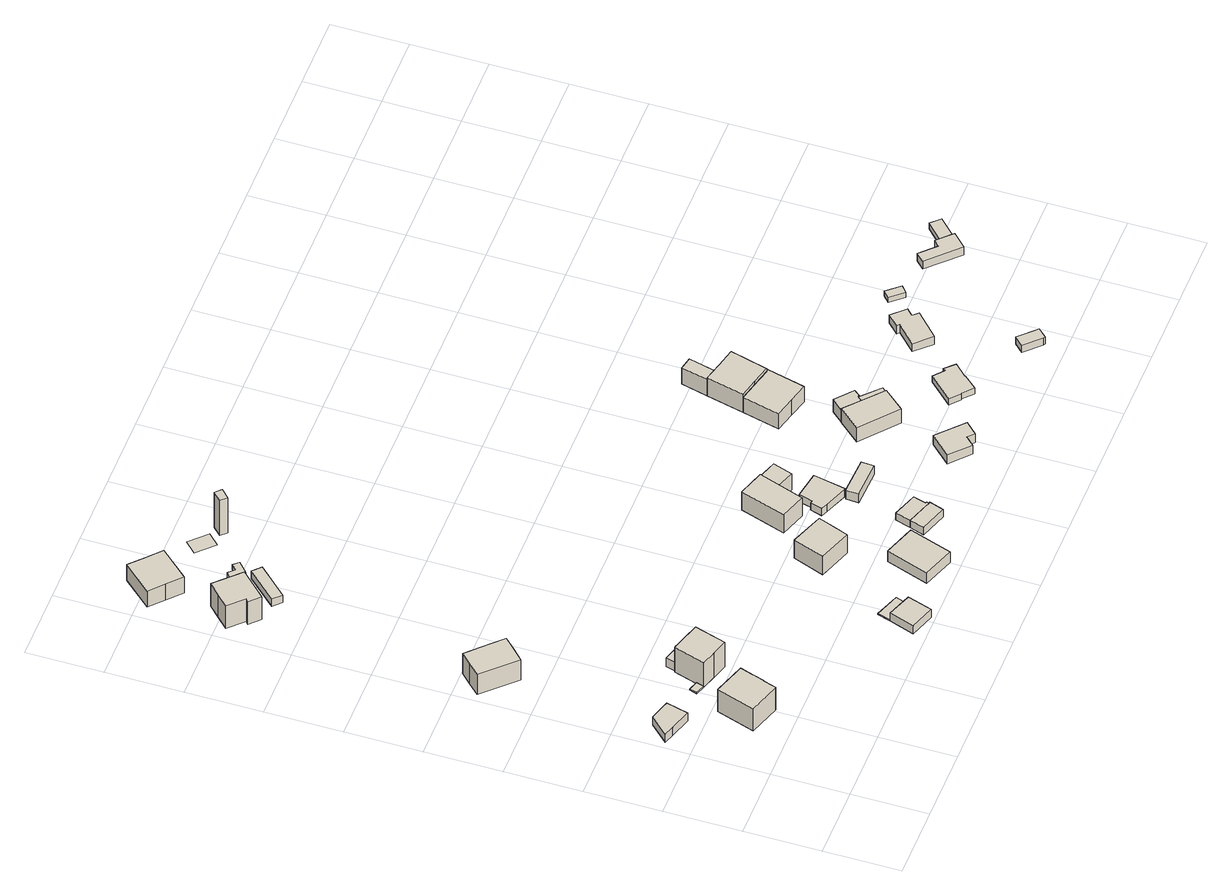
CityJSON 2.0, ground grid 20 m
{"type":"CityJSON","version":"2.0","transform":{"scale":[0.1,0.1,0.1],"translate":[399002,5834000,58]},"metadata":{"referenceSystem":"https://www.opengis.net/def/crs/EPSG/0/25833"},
"CityObjects":{
"building1":{"type":"Building","attributes":{"Gemeindeschluessel":"11000003","BezugspunktDach":"2200","function":"31001_2000","measuredHeight":2.67,"storeysAboveGround":1},"address":[{"country":"Germany","locality":"Berlin","thoroughfareNumber":"109 (2)","thoroughfareName":"Viereckweg"}],"geometry":[{"type":"Solid","lod":"1","boundaries":[[[[0,1,2,3,4]],[[5,6,7,8,9]],[[5,9,4,3]],[[6,5,3,2]],[[7,6,2,1]],[[8,7,1,0]],[[9,8,0,4]]]]}]},
"building2":{"type":"Building","attributes":{"Gemeindeschluessel":"11000003","BezugspunktDach":"2200","function":"31001_1010","measuredHeight":8.1,"storeysAboveGround":2},"address":[{"country":"Germany","locality":"Berlin","thoroughfareNumber":"107","thoroughfareName":"Viereckweg"}],"geometry":[{"type":"Solid","lod":"1","boundaries":[[[[10,11,12,13,14,15,16,17,18]],[[19,20,21,22,23,24,25,26,27]],[[19,27,18,17]],[[20,19,17,16]],[[21,20,16,15]],[[22,21,15,14]],[[23,22,14,13]],[[24,23,13,12]],[[25,24,12,11]],[[26,25,11,10]],[[27,26,10,18]]]]}]},
"building3":{"type":"Building","attributes":{"Gemeindeschluessel":"11000003","BezugspunktDach":"2200","function":"51009_1610","measuredHeight":0.375,"storeysAboveGround":0},"address":[{"country":"Germany","locality":"Berlin"}],"geometry":[{"type":"Solid","lod":"1","boundaries":[[[[28,29,30,31]],[[32,33,34,35]],[[32,35,31,30]],[[33,32,30,29]],[[34,33,29,28]],[[35,34,28,31]]]]}]},
"building4":{"type":"Building","attributes":{"Gemeindeschluessel":"11000003","BezugspunktDach":"2200","function":"31001_1010","measuredHeight":7.68,"storeysAboveGround":1},"address":[{"country":"Germany","locality":"Berlin","thoroughfareNumber":"115","thoroughfareName":"Viereckweg"}],"geometry":[{"type":"Solid","lod":"1","boundaries":[[[[36,37,38,39,40,41,42,43]],[[44,45,46,47,48,49,50,51]],[[44,51,43,42]],[[45,44,42,41]],[[46,45,41,40]],[[47,46,40,39]],[[48,47,39,38]],[[49,48,38,37]],[[50,49,37,36]],[[51,50,36,43]]]]}]},
"building5":{"type":"Building","attributes":{"Gemeindeschluessel":"11000003","BezugspunktDach":"2200","function":"51009_1610","measuredHeight":4.42,"storeysAboveGround":0},"address":[{"country":"Germany","locality":"Berlin"}],"geometry":[{"type":"Solid","lod":"1","boundaries":[[[[52,53,54,55,56]],[[57,58,59,47,60]],[[57,60,56,55]],[[58,57,55,54]],[[59,58,54,53]],[[47,59,53,52]],[[60,47,52,56]]]]}]},
"building6":{"type":"Building","attributes":{"Gemeindeschluessel":"11000003","BezugspunktDach":"2200","function":"31001_1010","measuredHeight":10.05,"storeysAboveGround":2},"address":[{"country":"Germany","locality":"Berlin","thoroughfareNumber":"109","thoroughfareName":"Viereckweg"}],"geometry":[{"type":"Solid","lod":"1","boundaries":[[[[61,62,63,64,65,66,67,68]],[[69,70,71,72,73,74,75,34]],[[69,34,68,67]],[[70,69,67,66]],[[71,70,66,65]],[[72,71,65,64]],[[73,72,64,63]],[[74,73,63,62]],[[75,74,62,61]],[[34,75,61,68]]]]}]},
"building7":{"type":"Building","attributes":{"Gemeindeschluessel":"11000003","BezugspunktDach":"2200","function":"31001_2000","measuredHeight":2.91,"storeysAboveGround":1},"address":[{"country":"Germany","locality":"Berlin","thoroughfareNumber":"109 (1)","thoroughfareName":"Viereckweg"}],"geometry":[{"type":"Solid","lod":"1","boundaries":[[[[76,77,78,79]],[[80,81,82,70]],[[80,70,79,78]],[[81,80,78,77]],[[82,81,77,76]],[[70,82,76,79]]]]}]},
"building8":{"type":"Building","attributes":{"Gemeindeschluessel":"11000003","BezugspunktDach":"2200","function":"31001_1010","measuredHeight":10.27,"storeysAboveGround":2},"address":[{"country":"Germany","locality":"Berlin","thoroughfareNumber":"120","thoroughfareName":"Viereckweg"}],"geometry":[{"type":"Solid","lod":"1","boundaries":[[[[83,84,85,86,87,88,89,90]],[[91,92,93,94,95,96,97,98]],[[91,98,90,89]],[[92,91,89,88]],[[93,92,88,87]],[[94,93,87,86]],[[95,94,86,85]],[[96,95,85,84]],[[97,96,84,83]],[[98,97,83,90]]]]}]},
"building9":{"type":"Building","attributes":{"Gemeindeschluessel":"11000003","BezugspunktDach":"2200","function":"31001_2463","measuredHeight":2.64,"storeysAboveGround":1},"address":[{"country":"Germany","locality":"Berlin","thoroughfareNumber":"100 (1)","thoroughfareName":"Viereckweg"}],"geometry":[{"type":"Solid","lod":"1","boundaries":[[[[99,100,101,102]],[[103,104,105,106]],[[103,106,102,101]],[[104,103,101,100]],[[105,104,100,99]],[[106,105,99,102]]]]}]},
"building10":{"type":"Building","attributes":{"Gemeindeschluessel":"11000003","BezugspunktDach":"2200","function":"31001_2463","measuredHeight":0.316,"storeysAboveGround":1},"address":[{"country":"Germany","locality":"Berlin","thoroughfareNumber":"102 (1)","thoroughfareName":"Viereckweg"}],"geometry":[{"type":"Solid","lod":"1","boundaries":[[[[107,108,109,110]],[[111,112,113,114]],[[111,114,110,109]],[[112,111,109,108]],[[113,112,108,107]],[[114,113,107,110]]]]}]},
"building11":{"type":"Building","attributes":{"Gemeindeschluessel":"11000003","BezugspunktDach":"2200","function":"31001_2000","measuredHeight":2.78,"storeysAboveGround":1},"address":[{"country":"Germany","locality":"Berlin","thoroughfareNumber":"120 (1)","thoroughfareName":"Viereckweg"}],"geometry":[{"type":"Solid","lod":"1","boundaries":[[[[115,116,117,118]],[[119,120,121,122]],[[119,122,118,117]],[[120,119,117,116]],[[121,120,116,115]],[[122,121,115,118]]]]}]},
"building12":{"type":"Building","attributes":{"Gemeindeschluessel":"11000003","BezugspunktDach":"2200","function":"31001_1010","measuredHeight":7.52,"storeysAboveGround":1},"address":[{"country":"Germany","locality":"Berlin","thoroughfareNumber":"148","thoroughfareName":"Röbellweg"}],"geometry":[{"type":"Solid","lod":"1","boundaries":[[[[123,124,125,126,127,128]],[[129,130,131,132,133,134]],[[129,134,128,127]],[[130,129,127,126]],[[131,130,126,125]],[[132,131,125,124]],[[133,132,124,123]],[[134,133,123,128]]]]}]},
"building13":{"type":"Building","attributes":{"Gemeindeschluessel":"11000003","BezugspunktDach":"2200","function":"31001_2723","measuredHeight":1.71,"storeysAboveGround":1},"address":[{"country":"Germany","locality":"Berlin","thoroughfareNumber":"148 (3)","thoroughfareName":"Röbellweg"}],"geometry":[{"type":"Solid","lod":"1","boundaries":[[[[135,136,137,138,139,140]],[[141,142,143,144,145,146]],[[141,146,140,139]],[[142,141,139,138]],[[143,142,138,137]],[[144,143,137,136]],[[145,144,136,135]],[[146,145,135,140]]]]}]},
"building14":{"type":"Building","attributes":{"Gemeindeschluessel":"11000003","BezugspunktDach":"2200","function":"31001_1312","measuredHeight":0.095,"storeysAboveGround":1},"address":[{"country":"Germany","locality":"Berlin","thoroughfareNumber":"148 (1)","thoroughfareName":"Röbellweg"}],"geometry":[{"type":"MultiSurface","lod":"1","boundaries":[[[147,148,149,150]]]}]},
"building15":{"type":"Building","attributes":{"Gemeindeschluessel":"11000003","BezugspunktDach":"2200","function":"31001_1010","measuredHeight":4.06,"storeysAboveGround":1},"address":[{"country":"Germany","locality":"Berlin","thoroughfareNumber":"102","thoroughfareName":"Viereckweg"}],"geometry":[{"type":"Solid","lod":"1","boundaries":[[[[151,152,153,154]],[[155,156,157,158]],[[155,158,154,153]],[[156,155,153,152]],[[157,156,152,151]],[[158,157,151,154]]]]}]},
"building16":{"type":"Building","attributes":{"Gemeindeschluessel":"11000003","BezugspunktDach":"2200","function":"31001_1010","measuredHeight":7.83,"storeysAboveGround":1},"address":[{"country":"Germany","locality":"Berlin","thoroughfareNumber":"104","thoroughfareName":"Viereckweg"}],"geometry":[{"type":"Solid","lod":"1","boundaries":[[[[159,160,161,162,163]],[[164,165,166,167,168]],[[164,168,163,162]],[[165,164,162,161]],[[166,165,161,160]],[[167,166,160,159]],[[168,167,159,163]]]]}]},
"building17":{"type":"Building","attributes":{"Gemeindeschluessel":"11000003","BezugspunktDach":"2200","function":"31001_2723","measuredHeight":11.94,"storeysAboveGround":1},"address":[{"country":"Germany","locality":"Berlin","thoroughfareNumber":"148 (2)","thoroughfareName":"Röbellweg"}],"geometry":[{"type":"Solid","lod":"1","boundaries":[[[[169,170,171,172]],[[173,174,175,176]],[[173,176,172,171]],[[174,173,171,170]],[[175,174,170,169]],[[176,175,169,172]]]]}]},
"building18":{"type":"Building","attributes":{"Gemeindeschluessel":"11000003","BezugspunktDach":"2200","function":"31001_2723","measuredHeight":2.49,"storeysAboveGround":1},"address":[{"country":"Germany","locality":"Berlin","thoroughfareNumber":"102 (2)","thoroughfareName":"Viereckweg"}],"geometry":[{"type":"Solid","lod":"1","boundaries":[[[[177,178,179,180,181,182,183,184]],[[185,186,187,188,189,190,191,192]],[[185,192,184,183]],[[186,185,183,182]],[[187,186,182,181]],[[188,187,181,180]],[[189,188,180,179]],[[190,189,179,178]],[[191,190,178,177]],[[192,191,177,184]]]]}]},
"building19":{"type":"Building","attributes":{"Gemeindeschluessel":"11000003","BezugspunktDach":"2200","function":"31001_1313","measuredHeight":2.39,"storeysAboveGround":1},"address":[{"country":"Germany","locality":"Berlin","thoroughfareNumber":"104 (1)","thoroughfareName":"Viereckweg"}],"geometry":[{"type":"Solid","lod":"1","boundaries":[[[[183,182,181,180,179,178,193,194,195,196,197,198,199]],[[200,201,202,203,204,205,206,207,208,209,210,211,212]],[[200,212,199,198]],[[201,200,198,197]],[[202,201,197,196]],[[203,202,196,195]],[[204,203,195,194]],[[205,204,194,193]],[[206,205,193,178]],[[207,206,178,179]],[[208,207,179,180]],[[209,208,180,181]],[[210,209,181,182]],[[211,210,182,183]],[[212,211,183,199]]]]}]},
"building20":{"type":"Building","attributes":{"Gemeindeschluessel":"11000003","function":"31001_1010"},"address":[{"country":"Germany","locality":"Berlin","thoroughfareNumber":"106","thoroughfareName":"Viereckweg"}],"children":["building20-1","building20-2"]},
"building20-1":{"type":"BuildingPart","attributes":{"BezugspunktDach":"2200","measuredHeight":7.33,"storeysAboveGround":1},"parents":["building20"],"geometry":[{"type":"Solid","lod":"1","boundaries":[[[[213,214,215,216]],[[217,218,219,220]],[[217,220,216,215]],[[218,217,215,214]],[[219,218,214,213]],[[220,219,213,216]]]]}]},
"building20-2":{"type":"BuildingPart","attributes":{"BezugspunktDach":"2200","measuredHeight":6.12,"storeysAboveGround":1},"parents":["building20"],"geometry":[{"type":"Solid","lod":"1","boundaries":[[[[221,222,223,224,225]],[[218,226,227,228,229]],[[218,229,225,224]],[[226,218,224,223]],[[227,226,223,222]],[[228,227,222,221]],[[229,228,221,225]]]]}]},
"building21":{"type":"Building","attributes":{"Gemeindeschluessel":"11000003","BezugspunktDach":"2200","function":"31001_2463","measuredHeight":2.39,"storeysAboveGround":1},"address":[{"country":"Germany","locality":"Berlin","thoroughfareNumber":"106 (1)","thoroughfareName":"Viereckweg"}],"geometry":[{"type":"Solid","lod":"1","boundaries":[[[[230,231,232,233,234,235,236,237,238]],[[239,240,241,242,243,244,245,246,247]],[[239,247,238,237]],[[240,239,237,236]],[[241,240,236,235]],[[242,241,235,234]],[[243,242,234,233]],[[244,243,233,232]],[[245,244,232,231]],[[246,245,231,230]],[[247,246,230,238]]]]}]},
"building22":{"type":"Building","attributes":{"Gemeindeschluessel":"11000003","BezugspunktDach":"2200","function":"31001_2463","measuredHeight":2.89,"storeysAboveGround":1},"address":[{"country":"Germany","locality":"Berlin","thoroughfareNumber":"104 (2)","thoroughfareName":"Viereckweg"}],"geometry":[{"type":"Solid","lod":"1","boundaries":[[[[248,249,250,251,233,232,252]],[[253,254,255,256,257,258,259]],[[253,259,252,232]],[[254,253,232,233]],[[255,254,233,251]],[[256,255,251,250]],[[257,256,250,249]],[[258,257,249,248]],[[259,258,248,252]]]]}]},
"building23":{"type":"Building","attributes":{"Gemeindeschluessel":"11000003","BezugspunktDach":"2200","function":"31001_1312","measuredHeight":2.98,"storeysAboveGround":1},"address":[{"country":"Germany","locality":"Berlin","thoroughfareNumber":"98A (8)","thoroughfareName":"Viereckweg"}],"geometry":[{"type":"Solid","lod":"1","boundaries":[[[[260,261,262,263,264,265]],[[266,267,268,269,270,271]],[[266,271,265,264]],[[267,266,264,263]],[[268,267,263,262]],[[269,268,262,261]],[[270,269,261,260]],[[271,270,260,265]]]]}]},
"building24":{"type":"Building","attributes":{"Gemeindeschluessel":"11000003","function":"31001_1010"},"address":[{"country":"Germany","locality":"Berlin","thoroughfareNumber":"106A","thoroughfareName":"Viereckweg"}],"children":["building24-1","building24-2"]},
"building24-1":{"type":"BuildingPart","attributes":{"BezugspunktDach":"2200","measuredHeight":5.34,"storeysAboveGround":1},"parents":["building24"],"geometry":[{"type":"Solid","lod":"1","boundaries":[[[[272,273,274,275,276]],[[277,278,279,280,281]],[[277,281,276,275]],[[278,277,275,274]],[[279,278,274,273],[279,282,283,278]],[[280,279,273,272]],[[281,280,272,276]],[[282,279,278,283]]]]}]},
"building24-2":{"type":"BuildingPart","attributes":{"BezugspunktDach":"2200","measuredHeight":4,"storeysAboveGround":1},"parents":["building24"],"geometry":[{"type":"MultiSurface","lod":"1","boundaries":[[[282,284,285,286,283]],[[287,288,289,279,278]],[[287,278,283,286]],[[288,287,286,285]],[[289,288,285,284]],[[279,289,284,282]],[[278,279,282,283,290]]]}]},
"building25":{"type":"Building","attributes":{"Gemeindeschluessel":"11000003","BezugspunktDach":"2200","function":"51009_1610","measuredHeight":4.2,"storeysAboveGround":0},"address":[{"country":"Germany","locality":"Berlin"}],"geometry":[{"type":"Solid","lod":"1","boundaries":[[[[291,292,293,294,295,296]],[[297,298,299,300,301,302]],[[297,302,296,295]],[[298,297,295,294]],[[299,298,294,293]],[[300,299,293,292]],[[301,300,292,291]],[[302,301,291,296]]]]}]},
"building26":{"type":"Building","attributes":{"Gemeindeschluessel":"11000003","BezugspunktDach":"2200","function":"31001_2463","measuredHeight":5.75,"storeysAboveGround":1},"address":[{"country":"Germany","locality":"Berlin","thoroughfareNumber":"106A (1)","thoroughfareName":"Viereckweg"}],"geometry":[{"type":"Solid","lod":"1","boundaries":[[[[303,304,305,306,307,308,309,310]],[[311,312,313,314,315,316,317,318]],[[311,318,310,309]],[[312,311,309,308]],[[313,312,308,307]],[[314,313,307,306]],[[315,314,306,305]],[[316,315,305,304]],[[317,316,304,303]],[[318,317,303,310]]]]}]},
"building27":{"type":"Building","attributes":{"Gemeindeschluessel":"11000003","BezugspunktDach":"2200","function":"31001_1010","measuredHeight":7.26,"storeysAboveGround":1},"address":[{"country":"Germany","locality":"Berlin","thoroughfareNumber":"106A (2)","thoroughfareName":"Viereckweg"}],"geometry":[{"type":"Solid","lod":"1","boundaries":[[[[319,320,321,322,323,324,325]],[[326,327,328,314,313,329,311]],[[326,311,325,324]],[[327,326,324,323]],[[328,327,323,322]],[[314,328,322,321]],[[313,314,321,320]],[[329,313,320,319]],[[311,329,319,325]]]]}]},
"building28":{"type":"Building","attributes":{"Gemeindeschluessel":"11000003","BezugspunktDach":"2200","function":"31001_2723","measuredHeight":6.4,"storeysAboveGround":1},"address":[{"country":"Germany","locality":"Berlin","thoroughfareNumber":"106A (3)","thoroughfareName":"Viereckweg"}],"geometry":[{"type":"Solid","lod":"1","boundaries":[[[[330,331,332,333]],[[334,335,336,326]],[[334,326,333,332]],[[335,334,332,331]],[[336,335,331,330]],[[326,336,330,333]]]]}]},
"building29":{"type":"Building","attributes":{"Gemeindeschluessel":"11000003","BezugspunktDach":"2200","function":"31001_1312","measuredHeight":1.95,"storeysAboveGround":1},"address":[{"country":"Germany","locality":"Berlin","thoroughfareNumber":"98A (10)","thoroughfareName":"Viereckweg"}],"geometry":[{"type":"Solid","lod":"1","boundaries":[[[[337,338,339,340,341,342,343,344,345,346]],[[347,348,349,350,351,352,353,354,355,356]],[[347,356,346,345]],[[348,347,345,344]],[[349,348,344,343]],[[350,349,343,342]],[[351,350,342,341]],[[352,351,341,340]],[[353,352,340,339]],[[354,353,339,338]],[[355,354,338,337]],[[356,355,337,346]]]]}]},
"building30":{"type":"Building","attributes":{"Gemeindeschluessel":"11000003","BezugspunktDach":"2200","function":"31001_2723","measuredHeight":2.38,"storeysAboveGround":1},"address":[{"country":"Germany","locality":"Berlin","thoroughfareNumber":"98A (11)","thoroughfareName":"Viereckweg"}],"geometry":[{"type":"Solid","lod":"1","boundaries":[[[[357,358,359,360,361]],[[362,363,364,365,366]],[[362,366,361,360]],[[363,362,360,359]],[[364,363,359,358]],[[365,364,358,357]],[[366,365,357,361]]]]}]},
"building31":{"type":"Building","attributes":{"Gemeindeschluessel":"11000003","BezugspunktDach":"2200","function":"31001_1312","measuredHeight":2.69,"storeysAboveGround":1},"address":[{"country":"Germany","locality":"Berlin","thoroughfareNumber":"98A (12)","thoroughfareName":"Viereckweg"}],"geometry":[{"type":"Solid","lod":"1","boundaries":[[[[367,368,369,370,371,372,373,374]],[[375,376,377,378,379,380,381,382]],[[375,382,374,373]],[[376,375,373,372]],[[377,376,372,371]],[[378,377,371,370]],[[379,378,370,369]],[[380,379,369,368]],[[381,380,368,367]],[[382,381,367,374]]]]}]},
"building32":{"type":"Building","attributes":{"Gemeindeschluessel":"11000003","BezugspunktDach":"2200","function":"31001_2723","measuredHeight":1.66,"storeysAboveGround":1},"address":[{"country":"Germany","locality":"Berlin","thoroughfareNumber":"98A (13)","thoroughfareName":"Viereckweg"}],"geometry":[{"type":"Solid","lod":"1","boundaries":[[[[383,384,385,386]],[[387,388,389,390]],[[387,390,386,385]],[[388,387,385,384]],[[389,388,384,383]],[[390,389,383,386]]]]}]},
"building33":{"type":"Building","attributes":{"Gemeindeschluessel":"11000003","BezugspunktDach":"2200","function":"31001_1312","measuredHeight":2.61,"storeysAboveGround":1},"address":[{"country":"Germany","locality":"Berlin","thoroughfareNumber":"98A (14)","thoroughfareName":"Viereckweg"}],"geometry":[{"type":"Solid","lod":"1","boundaries":[[[[391,392,393,394,395,396,397,398]],[[399,400,401,402,403,404,405,406]],[[399,406,398,397]],[[400,399,397,396]],[[401,400,396,395]],[[402,401,395,394]],[[403,402,394,393]],[[404,403,393,392]],[[405,404,392,391]],[[406,405,391,398]]]]}]},
"building34":{"type":"Building","attributes":{"Gemeindeschluessel":"11000003","BezugspunktDach":"2200","function":"31001_1312","measuredHeight":2.1,"storeysAboveGround":1},"address":[{"country":"Germany","locality":"Berlin","thoroughfareNumber":"98A (15)","thoroughfareName":"Viereckweg"}],"geometry":[{"type":"Solid","lod":"1","boundaries":[[[[407,408,409,410]],[[411,412,403,402]],[[411,402,410,409]],[[412,411,409,408]],[[403,412,408,407]],[[402,403,407,410]]]]}]}
},
"vertices":[
[31,455,46],[87,437,46],[102,495,46],[48,512,46],[3,464,46],[48,512,19],[102,495,19],[87,437,19],[31,455,19],[3,464,19],
[192,253,92],[193,253,92],[204,288,92],[205,288,92],[215,317,92],[214,317,92],[226,353,92],[142,381,92],[109,281,92],[142,381,17],[226,353,17],[214,317,17],[215,317,17],[205,288,17],[204,288,17],[193,253,17],[192,253,17],[109,281,17],
[207,439,20],[213,459,20],[188,467,20],[182,448,20],[188,467,16],[213,459,16],[207,439,16],[182,448,16],
[82,854,91],[110,882,91],[138,910,91],[110,938,91],[94,954,91],[56,991,91],[29,964,91],[2,936,91],[29,964,23],[56,991,23],[94,954,23],[110,938,23],[138,910,23],[110,882,23],[82,854,23],[2,936,23],
[110,938,63],[121,949,63],[107,962,63],[93,975,63],[84,964,63],[93,975,23],[107,962,23],[121,949,23],[84,964,23],
[247,427,99],[288,414,99],[313,496,99],[273,509,99],[246,517,99],[236,520,99],[233,521,99],[207,439,99],[233,521,16],[236,520,16],[246,517,16],[273,509,16],[313,496,16],[288,414,16],[247,427,16],
[272,509,45],[278,535,45],[243,546,45],[236,520,45],[243,546,16],[278,535,16],[272,509,16],
[54,1533,96],[46,1526,96],[72,1500,96],[80,1508,96],[137,1566,96],[74,1629,96],[45,1600,96],[16,1571,96],[45,1600,20],[74,1629,20],[137,1566,20],[80,1508,20],[72,1500,20],[46,1526,20],[54,1533,20],[16,1571,20],
[598,4,48],[619,69,48],[555,93,48],[532,27,48],[555,93,22],[619,69,22],[598,4,22],[532,27,22],
[619,69,24],[631,104,24],[566,127,24],[555,93,24],[566,127,21],[631,104,21],[619,69,21],[555,93,21],
[141,1471,45],[213,1548,45],[192,1568,45],[121,1492,45],[192,1568,20],[213,1548,20],[141,1471,20],[121,1492,20],
[58,1736,74],[94,1702,74],[162,1777,74],[125,1810,74],[89,1844,74],[21,1770,74],[89,1844,20],[125,1810,20],[162,1777,20],[94,1702,20],[58,1736,20],[21,1770,20],
[190,1581,38],[217,1606,38],[204,1620,38],[190,1607,38],[175,1623,38],[161,1611,38],[175,1623,21],[190,1607,21],[204,1620,21],[217,1606,21],[190,1581,21],[161,1611,21],
[269,1680,22],[297,1709,22],[254,1751,22],[226,1723,22],
[785,22,56],[823,134,56],[740,163,56],[702,52,56],[740,163,20],[823,134,20],[785,22,20],[702,52,20],
[734,262,83],[749,303,83],[764,343,83],[677,375,83],[647,294,83],[677,375,21],[764,343,21],[749,303,21],[734,262,21],[647,294,21],
[315,1670,140],[337,1691,140],[322,1706,140],[300,1685,140],[322,1706,21],[337,1691,21],[315,1670,21],[300,1685,21],
[935,92,31],[948,130,31],[944,131,31],[944,130,31],[938,132,31],[938,133,31],[876,154,31],[864,116,31],[876,154,6],[938,133,6],[938,132,6],[944,130,6],[944,131,6],[948,130,6],[935,92,6],[864,116,6],
[949,131,31],[944,132,31],[946,137,31],[942,138,31],[952,172,31],[888,194,31],[875,154,31],[888,194,7],[952,172,7],[942,138,7],[946,137,7],[944,132,7],[949,131,7],[948,130,7],[944,131,7],[944,130,7],[938,132,7],[938,133,7],[876,154,7],[875,154,7],
[816,404,81],[857,523,81],[788,546,81],[748,427,81],[788,546,20],[857,523,20],[816,404,20],[748,427,20],
[840,472,75],[889,455,75],[906,507,75],[857,523,75],[831,503,75],[906,507,20],[889,455,20],[840,472,20],[831,503,20],
[857,356,35],[917,333,35],[916,330,35],[920,330,35],[938,417,35],[866,429,35],[857,393,35],[849,394,35],[840,363,35],[849,394,11],[857,393,11],[866,429,11],[938,417,11],[920,330,11],[916,330,11],[917,333,11],[857,356,11],[840,363,11],
[1015,292,35],[1015,296,35],[1016,322,35],[1016,326,35],[914,296,35],[916,330,6],[920,330,6],[1016,326,6],[1016,322,6],[1015,296,6],[1015,292,6],[914,296,6],
[1156,95,34],[1177,117,34],[1194,102,34],[1223,132,34],[1156,194,34],[1106,141,34],[1156,194,4],[1223,132,4],[1194,102,4],[1177,117,4],[1156,95,4],[1106,141,4],
[1197,288,52],[1244,342,52],[1194,386,52],[1152,423,52],[1103,367,52],[1152,423,5],[1194,386,5],[1244,342,5],[1197,288,5],[1103,367,5],[1244,342,45],[1194,386,45],
[1256,355,45],[1210,398,45],[1207,401,45],[1207,401,5],[1210,398,5],[1256,355,5],[1194,386,39],
[1194,386,48],[1207,401,48],[1210,398,48],[1223,414,48],[1178,452,48],[1152,423,48],[1178,452,6],[1223,414,6],[1210,398,6],[1207,401,6],[1194,386,6],[1152,423,6],
[1136,542,56],[1188,528,56],[1213,628,56],[1206,630,56],[1206,628,56],[1160,640,56],[1107,653,56],[1083,555,56],[1107,653,5],[1160,640,5],[1206,628,5],[1206,630,5],[1213,628,5],[1188,528,5],[1136,542,5],[1083,555,5],
[1156,641,66],[1206,628,66],[1206,630,66],[1232,727,66],[1181,739,66],[1131,752,66],[1107,653,66],[1131,752,5],[1181,739,5],[1232,727,5],[1156,641,5],
[1164,743,60],[1182,814,60],[1148,821,60],[1131,752,60],[1148,821,5],[1182,814,5],[1164,743,5],
[1318,180,23],[1320,181,23],[1347,156,23],[1377,190,23],[1376,191,23],[1407,223,23],[1383,247,23],[1378,241,23],[1351,264,23],[1292,202,23],[1351,264,3],[1378,241,3],[1383,247,3],[1407,223,3],[1376,191,3],[1377,190,3],[1347,156,3],[1320,181,3],[1318,180,3],[1292,202,3],
[1555,55,26],[1558,53,26],[1579,75,26],[1536,119,26],[1514,96,26],[1536,119,2],[1579,75,2],[1558,53,2],[1555,55,2],[1514,96,2],
[1470,300,30],[1532,359,30],[1518,374,30],[1535,390,30],[1502,424,30],[1473,396,30],[1480,390,30],[1430,342,30],[1480,390,3],[1473,396,3],[1502,424,3],[1535,390,3],[1518,374,3],[1532,359,3],[1470,300,3],[1430,342,3],
[1597,416,18],[1614,431,18],[1584,465,18],[1567,449,18],[1584,465,1],[1614,431,1],[1597,416,1],[1567,449,1],
[1775,332,27],[1810,367,27],[1807,371,27],[1784,394,27],[1773,405,27],[1758,390,27],[1719,429,27],[1698,409,27],[1719,429,1],[1758,390,1],[1773,405,1],[1784,394,1],[1807,371,1],[1810,367,1],[1775,332,1],[1698,409,1],
[1807,371,22],[1851,414,22],[1828,437,22],[1784,394,22],[1828,437,1],[1851,414,1]
]}
